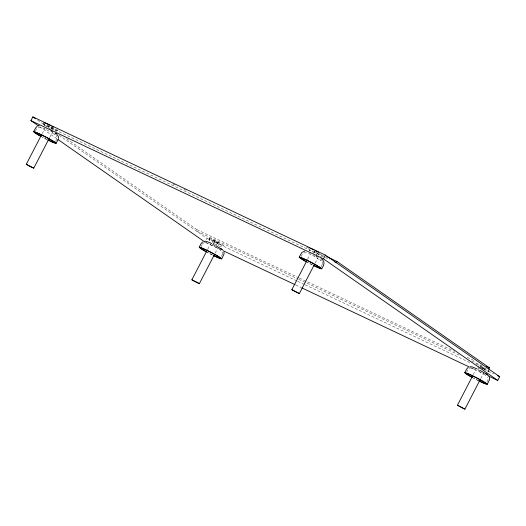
<?xml version="1.0" encoding="UTF-8"?>
<svg xmlns="http://www.w3.org/2000/svg" width="526" height="526" viewBox="0 0 526 526"><rect width="100%" height="100%" fill="white"/><g stroke="black" fill="none" stroke-linecap="round" stroke-linejoin="round"><path stroke-width="0.39" stroke-dasharray="2.63 1.97" d="M222.399 254.42C222.945 247.917 212.879 246.931 208.717 243.762M322.379 264.328L322.563 262.264L321.715 260.889M35.551 131.099C37.563 123.229 45.407 129.554 49.589 131.395M44.394 123.242L43.743 124.491L329.618 259.528M42.146 133.67L44.789 128.574M46.867 126.674L47.511 125.431M48.122 127.555L48.767 126.306M48.484 127.299L49.128 126.056M50.68 129.679L51.647 127.811M51.042 129.422L52.008 127.555M52.298 130.303L53.593 127.811L52.337 126.93M49.628 137.569L52.646 131.75M55.48 141.501C56.578 139.804 58.09 137.168 56.164 135.452M66.559 138.713L196.895 229.652L196.251 230.901L297.979 278.951M201.123 246.628L202.096 244.761M206.494 239.751L207.145 238.502L59.195 135.274M207.724 249.199L210.361 244.103M213.411 240.336L212.116 242.828L216.62 244.958L217.909 242.466L213.411 240.336L219.171 243.341L217.876 245.833M213.372 243.709L214.667 241.217M213.74 243.453L215.029 240.961M216.252 245.208L217.547 242.716M215.2 253.105L218.218 247.279M221.38 256.405L222.347 254.538M301.102 256.543C304.751 246.72 315.922 258.582 321.445 260.633M307.697 259.108L310.34 254.012M312.418 252.118L313.062 250.869M313.674 252.993L314.64 251.126M313.713 253.361L315.008 250.869M316.553 254.499L317.198 253.249M316.593 254.867L317.559 252.993M318.171 255.117L319.144 253.249L317.52 252.625M315.179 263.013L318.197 257.188M321.031 266.938L322.326 264.446M466.674 372.073L468.449 368.936M473.275 374.637L475.912 369.548M477.989 367.648L478.962 365.774L483.46 367.904L484.722 368.779L483.749 370.652M479.613 368.272L480.58 366.398M482.493 369.771L483.46 367.904M480.751 378.542L483.769 372.717M486.931 381.843L488.207 379.246L487.76 376.971M202.418 244.136L203.457 243.025L204.838 242.591M469.008 368.463L469.665 368.154M218.974 247.042L223.511 245.616A8.16 0.572 27.4 0 0 213.129 239.632A8.16 0.572 27.4 0 0 212.215 240.27A8.16 0.572 27.4 0 0 223.517 245.609M320.465 256.471L323.483 255.524A8.16 0.572 27.4 0 1 322.26 255.195M487.549 371.534L489.062 371.054L487.556 371.527M470.389 368.029L471.368 368.115M205.107 242.611L207.77 243.36M471.822 368.239L475.379 369.699M51.969 127.187L53.593 127.811M484.722 368.779L480.218 366.655M478.206 368.476L479.291 368.89M172.85 183.922L175.079 184.974M183.988 189.189L186.217 190.241M306.507 247.062L308.729 248.114M196.895 229.652L298.623 277.708M299.366 278.057L454.556 351.368M467.18 357.325L475.346 361.184M298.722 279.306L460.592 355.767M471.73 361.027L482.125 365.938M207.145 238.502L296.986 280.943M297.729 281.292L304.416 284.448M305.159 284.803L470.001 362.67M481.139 367.93L483.361 368.982M484.104 369.331L493.763 373.894M205.949 242.591L219.316 248.903M295.796 285.033L300.99 287.485M470.29 367.457L483.657 373.769M314.055 255.675L315.028 256.175M479.337 371.645L486.543 375.814L485.294 374.979M52.146 132.802L55.894 135.195M45.94 128.804L46.669 129.238M320.972 260.285L319.716 259.45M54.165 134.012L55.421 134.84M219.743 249.541L220.992 250.376M217.909 242.466L219.171 243.341M47.748 125.589L56.486 131.684M37.563 120.178L50.351 129.1M39.66 126.733L57.156 138.943M309.985 251.034L309.498 249.528L310.471 252.526M209.039 238.114L210.012 241.125M43.704 123.334L44.434 125.589M209.059 238.068L210.499 242.617M43.724 123.294L44.92 127.088M212.451 255.051A12.663 0.881 27.4 0 1 206.383 251.875M212.156 254.794A11.256 0.782 27.4 0 1 207.382 252.302M478.752 380.752A11.256 0.782 27.4 0 1 473.446 378.023M478.555 380.765A12.663 0.881 27.4 0 1 473.545 378.187M47.425 139.798A12.663 0.881 27.4 0 1 42.415 137.214M46.577 139.265A11.256 0.782 27.4 0 1 41.804 136.773M312.424 264.959A12.663 0.881 27.4 0 1 306.362 261.784M312.128 264.703A11.256 0.782 27.4 0 1 307.355 262.211M475.839 363.828A8.16 0.572 27.4 0 1 487.918 370.061A8.16 0.572 27.4 0 1 483.138 368.575M482.618 368.318A8.16 0.572 27.4 0 1 479.462 366.655M57.558 130.047A8.16 0.572 27.4 0 1 47.905 125.451M321.616 254.939A8.16 0.572 27.4 0 1 317.559 253.045M317.046 252.789A8.16 0.572 27.4 0 1 313.884 251.126M323.095 255.051A8.16 0.572 27.4 0 1 323.457 255.373M57.945 130.08L55.671 130.796L57.932 130.086"/><path stroke-width="0.79" d="M58.458 138.548L58.36 136.372L56.795 134.123M38.319 125.793L30.916 120.632L32.855 116.89L325.41 255.084L499.7 376.695L497.76 380.436L488.851 376.228M33.644 131.73L35.584 127.996L37.175 126.299M49.247 138.299L33.782 168.142L29.765 166.38L26.3 164.237L41.764 134.4M56.151 143.322L58.09 139.581M199.222 247.259L201.162 243.525L202.635 241.914M214.45 254.558L199.354 283.672L192.24 280.128L191.878 279.766L207.343 249.929M221.729 258.851L224.037 254.078L223.938 251.901M299.202 257.168L301.766 252.533L304.791 251.086M314.423 264.466L299.333 293.58L292.219 290.036L291.851 289.675L307.322 259.837M497.76 380.436L323.47 258.825L325.41 255.084M321.702 268.76C323.398 266.274 325.456 262.303 322.635 259.818M326.554 256.53L336.949 261.442L336.305 262.684L334.819 261.987M464.774 372.704L466.713 368.963L468.186 367.352M480.376 379.272L464.912 409.11L464.274 408.945L457.429 405.211L472.519 376.097M488.805 369.094L489.45 367.852L336.949 261.442M487.28 384.289L489.588 379.516L489.489 377.339M38.161 125.839L39.24 125.648M26.3 164.237L33.782 168.142M191.878 279.766L199.354 283.672M291.851 289.675L299.333 293.58M457.429 405.211L464.912 409.11M204.818 241.178L206.646 241.447L211.722 243.604M470.369 366.622L472.197 366.885L477.273 369.042M30.916 120.632L323.47 258.825M486.484 366.444L489.45 367.852M497.471 375.643L499.7 376.695M223.024 250.659L295.053 284.678M301.733 287.84L469.547 367.109M478.265 369.877L479.199 370.33M212.714 244.439L214.621 245.386M479.988 370.396L485.939 373.736L488.91 376.169M215.811 245.681L222.656 249.909M316.435 256.3L317.165 256.734M50.877 130.856L52.455 131.881M485.939 373.736L487.464 374.749M220.387 248.292L221.906 249.304M55.697 133.354L56.335 133.775L55.526 133.236M321.077 258.674L322.353 259.561M32.855 116.89L35.544 118.771M57.834 139.41L204.535 241.769M205.896 251.481A11.256 0.782 27.4 0 1 203.029 248.627A11.256 0.782 27.4 0 1 218.809 256.866A11.256 0.782 27.4 0 1 213.714 255.564M206.383 251.875A12.663 0.881 27.4 0 1 201.721 247.924A12.663 0.881 27.4 0 1 219.861 257.345A12.663 0.881 27.4 0 1 213.543 255.59M472.427 377.464A11.256 0.782 27.4 0 1 468.12 373.881A11.256 0.782 27.4 0 1 484.163 382.172A11.256 0.782 27.4 0 1 479.265 381.002M471.934 377.313A12.663 0.881 27.4 0 1 467.272 373.361A12.663 0.881 27.4 0 1 485.413 382.783A12.663 0.881 27.4 0 1 479.094 381.034M41.298 136.497A11.256 0.782 27.4 0 1 36.991 132.914A11.256 0.782 27.4 0 1 53.034 141.198A11.256 0.782 27.4 0 1 48.136 140.028M40.811 136.346A12.663 0.881 27.4 0 1 36.149 132.394A12.663 0.881 27.4 0 1 54.283 141.816A12.663 0.881 27.4 0 1 47.965 140.061M305.869 261.389A11.256 0.782 27.4 0 1 303.002 258.536A11.256 0.782 27.4 0 1 318.789 266.774A11.256 0.782 27.4 0 1 313.693 265.472M306.362 261.784A12.663 0.881 27.4 0 1 301.7 257.832A12.663 0.881 27.4 0 1 319.841 267.254A12.663 0.881 27.4 0 1 313.516 265.505M43.862 122.571A8.16 0.572 27.4 0 1 47.202 123.939M47.55 124.103A8.16 0.572 27.4 0 1 50.194 125.405M51.758 126.214A8.16 0.572 27.4 0 1 53.277 127.029M309.012 248.022A8.16 0.572 27.4 0 1 309.413 248.009M310.268 248.298A8.16 0.572 27.4 0 1 314.2 250.074M315.745 250.843A8.16 0.572 27.4 0 1 318.644 252.368"/></g></svg>
